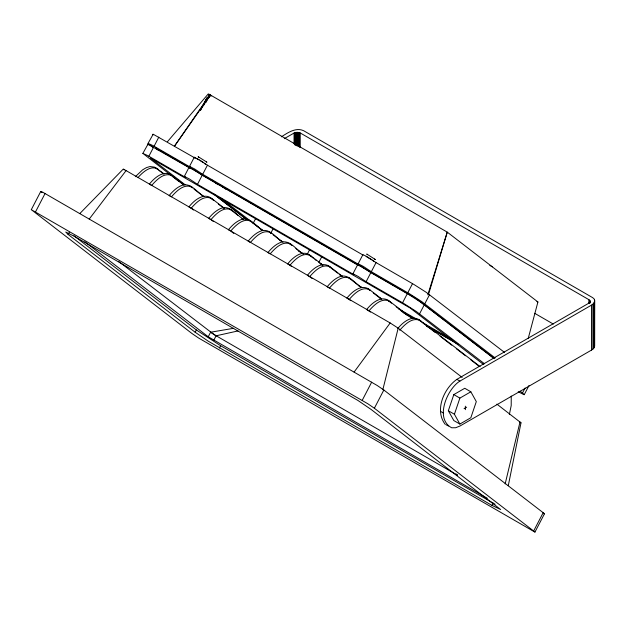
<?xml version="1.0" encoding="UTF-8"?>
<svg xmlns="http://www.w3.org/2000/svg" width="626" height="626" viewBox="0 0 626 626"><rect width="100%" height="100%" fill="white"/><g stroke="black" fill="none" stroke-linecap="round" stroke-linejoin="round"><path stroke-width="0.94" d="M294.056 143.8L294.056 133.048L297.021 132.336L300.237 132.962L588.878 299.658L589.911 300.816L589.974 303.117M294.603 144.551L294.603 132.829M295.182 145.342L295.182 132.642M295.785 145.201L295.785 132.493M296.403 145.099L296.403 132.391M297.021 146.014L297.021 132.336M297.64 146.007L297.64 132.329M298.234 146.046L298.234 132.368M298.798 146.132L298.798 132.446M299.33 147.235L299.33 132.579M300.237 147.619L300.237 132.962M465.361 409.662L465.361 406.188M588.878 303.563L588.878 299.658M589.543 303.117L589.543 300.183M589.762 302.444L589.762 300.488M589.911 302.773L589.911 300.816M591.523 305.12L459.914 381.101C447.136 388.91 434.491 418.904 451.698 427.785L455.658 427.738L459.907 426.056L591.523 350.075L591.523 305.12C594.473 303.931 596.148 299.377 592.705 297.679L303.688 130.74C295.887 127.039 287.624 132.829 281.364 136.836M591.523 350.075L592.892 349.097L592.892 304.142M592.892 349.097L593.62 348.346L593.62 303.391M593.62 348.346L594.121 347.649L594.121 302.694M594.121 347.649L594.473 301.982M594.473 346.937L594.567 299.87M594.669 346.217L594.7 300.558M589.974 301.161L589.684 302.225L588.268 303.516L456.878 379.348C443.709 388.597 434.389 410.484 445.258 424.42M508.273 485.721L521.004 422.816L496.887 404.13M505.151 483.921L520.018 421.932M382.822 389.732L398.183 328.173L390.178 322.969L123.33 169.012L79.893 213.489M509.353 414.6L511.207 405.538L511.246 396.07M528.195 338.549L537.922 301.975L447.269 232.136L209.256 94.338L208.278 93.9L167.518 141.625M428.56 294.275L447.269 232.136L427.816 294.854M448.333 410.734L453.811 394.599L464.758 388.276L470.838 391.79L476.308 401.602L470.838 417.745L459.883 424.06L453.811 420.555L448.333 410.734L454.413 414.248L459.883 424.06M454.413 414.248L459.883 398.105L470.838 391.79M31.3 209.671L40.768 191.446L42.513 192.08L377.251 385.522L383.84 390.014L544.111 513.414L544.456 513.821L534.925 532.1L198.497 337.97L191.916 333.47L31.3 209.671L367.783 403.739L374.364 408.238L534.98 532.037M35.604 211.713L45.072 193.497M68.156 234.5L65.753 232.043L74.244 236.268L357.978 400.491L371.148 409.482L500.643 509.533L492.044 505.44L208.301 341.217L195.14 332.226L68.156 234.5L69.337 232.223M142.853 153.393L147.955 144.246L190.069 168.206L189.06 167.275L184.326 176.383L185.335 177.314L147.54 155.498L142.853 153.393L178.653 181.219M148.065 143.37L153.167 134.222L195.281 158.182L194.271 157.251L189.537 166.367L190.547 167.298L152.752 145.482L148.065 143.37L152.916 147.384M148.871 156.257L153.613 147.149M154.082 146.241L158.816 137.133M200.257 110.552L206.525 98.493M200.406 110.559L207.136 97.617M202.777 106.31L207.269 97.687M203.364 105.528L207.402 97.758M203.513 105.606L209.342 94.385M205.938 102.507L209.976 94.745L174.584 145.999L210.453 95.011L209.107 97.601M493.945 358.299L421.063 302.366L408.747 294.51L370.85 272.607L361.132 266.3L357.689 264.657L352.954 273.773L353.956 274.704L197.487 184.334L202.221 175.225L194.201 169.92L189.06 167.275M504.572 352.446L426.275 292.35L413.958 284.494L376.054 262.591L366.335 256.277L362.892 254.641L358.158 263.749L359.167 264.681L202.699 174.318L207.433 165.201L199.412 159.896L194.271 157.251M195.14 332.226L196.321 329.941L73.985 235.799M253.154 223.365L255.737 218.396M487.38 498.319L208.239 336.78L210.602 332.226L233.67 328.298M213.732 340.348L216.103 335.794L238.029 330.935M270.589 233.584L273.179 228.615M219.436 348.001L220.618 345.724L196.321 329.941M307.053 254.641L309.635 249.672M318.775 262.49L321.787 256.691M484.571 363.839L416.329 311.482L404.013 303.618L366.108 281.723L370.85 272.607M495.189 357.986L421.541 301.458L409.224 293.602L371.32 271.7L376.054 262.591M402.573 302.781L407.307 293.664M407.776 292.757L412.518 283.648M362.219 400.343L371.688 382.126M419.577 313.822L424.318 304.713M424.788 303.806L429.522 294.697M374.364 408.238L383.84 390.014M518.218 391.782L524.158 394.732L522.475 393.011L525.058 388.042M524.244 394.646L528.978 385.538M492.044 505.44L493.225 503.163L220.618 345.724M533.72 530.871L543.196 512.655M354.097 372.071L390.178 322.969M89.221 219.1L126.17 170.499M212.175 198.865C204.053 191.814 194.076 200.383 188.919 206.909L191.196 208.231C196.063 202.652 204.209 194.201 212.175 198.865L224.554 208.388M310.919 255.893C302.796 248.843 292.819 257.411 287.663 263.937L289.94 265.252C294.807 259.68 302.961 251.229 310.919 255.893L322.523 264.821M330.669 267.294C322.546 260.252 312.57 268.812 307.413 275.346L309.69 276.661C314.557 271.089 322.703 262.638 330.669 267.294L342.273 276.23M370.162 290.104C362.039 283.062 352.07 291.63 346.906 298.156L349.183 299.471C354.05 293.899 362.204 285.448 370.162 290.104L381.766 299.04M389.912 301.513C381.79 294.47 371.821 303.031 366.656 309.565L368.933 310.879C373.8 305.3 381.954 296.857 389.912 301.513L412.346 318.783M135.318 176.696L142.665 169.795L146.468 167.604L150.021 166.539L154.599 167.15L164.325 174.005M138.08 177.455C142.798 172.236 150.741 164.732 158.151 169.247M397.94 328.368C403.066 321.991 412.925 314.041 420.774 320.927L480.126 366.601M399.732 330.238C404.623 324.667 412.816 316.247 420.774 320.927M537.922 301.975L536.92 301.568M521.004 422.816L519.971 422.433M544.456 513.821L543.337 513.492M284.29 138.659L294.056 133.048M464.069 408.668L466.652 407.182M205.649 164.481L204.436 163.363M189.537 166.367L194.67 169.004L202.699 174.318M184.326 176.383L189.467 179.028L197.487 184.334M375.459 259.594L366.734 254.031L367.368 254.61M358.158 263.749L363.299 266.394L371.32 271.7M352.954 273.773L358.088 276.41L366.108 281.723M206.408 162.032L206.963 162.197L198.113 156.641L198.739 157.228M197.057 158.902L199.076 159.943M446.111 424.819L448.662 426.032M374.348 259.062L375.037 259.414M366.108 256.464L371.054 259.391M493.225 503.163L495.127 504.251M489.806 265.361L492.341 266.825M534.706 313.321L553.329 324.08M207.433 165.201L363.057 255.079M202.221 175.225L357.845 265.103M172.674 176.055C164.552 169.004 154.583 177.573 149.418 184.099L151.695 185.413C156.563 179.842 164.716 171.391 172.674 176.055L184.279 184.983M192.425 187.456C184.467 182.8 176.313 191.251 171.446 196.822L169.169 195.508C172.846 191.212 177.103 186.994 182.581 185.155C191.368 182.667 197.307 192.933 204.029 196.392M210.187 219.194L208.669 218.317C212.339 214.022 216.596 209.804 222.073 207.973C230.861 205.477 236.808 215.743 243.53 219.202M251.668 221.674C243.71 217.019 235.564 225.462 230.697 231.041L228.412 229.726C232.09 225.423 236.346 221.213 241.824 219.374C250.611 216.886 256.55 227.152 263.272 230.603M271.418 233.075C263.46 228.42 255.306 236.871 250.439 242.442L248.162 241.127C251.84 236.831 256.097 232.614 261.574 230.783C270.362 228.287 276.301 238.553 283.022 242.012M291.168 244.484C283.21 239.828 275.057 248.279 270.189 253.851L267.912 252.536C271.59 248.232 275.847 244.023 281.324 242.184C290.448 239.688 296.513 250.502 303.547 254.015M350.411 278.703C342.453 274.047 334.307 282.49 329.44 288.07L327.155 286.747C330.833 282.451 335.09 278.241 340.567 276.402C349.355 273.914 355.294 284.181 362.024 287.631L358.604 285.691M279.908 240.243L282.451 241.706M298.524 250.995L303.602 253.929M320.528 263.702L323.063 265.166M339.988 274.939L342.524 276.41M379.755 297.906L381.445 298.884M398.371 308.657L416.141 318.924M422.065 322.343L452.528 339.934M401.235 311.185L413.919 318.509M425.758 325.348L454.515 341.96M403.825 312.992L413.129 318.368M426.666 326.185L457.974 344.269M456.878 379.348L459.914 381.101M453.811 394.599L459.883 398.105M440.454 411.305L443.49 413.058M118.807 261.582L213.935 334.495L457.426 475.165M200.14 160.569L203.505 162.721M231.917 210.266C223.959 205.61 215.814 214.061 210.946 219.632L213.263 221.416M210.602 332.226L216.103 335.794M372.134 260.103L373.777 261.277M208.763 94.393L211.056 96.154M445.477 321.185L415.374 298.015L155.6 147.986L158.683 150.365M447.027 322.374L494.117 358.62M520.159 391.227L522.475 393.011M483.507 364.481L410.163 308.039L150.389 158.01L185.132 184.748M418.497 319.604L421.58 321.983M423.121 323.165L424.663 324.354M426.979 326.13L435.453 332.656M440.078 336.217L451.643 345.114M456.268 348.674L465.517 355.795M470.908 359.942L478.616 365.874M387.635 300.198L391.5 303.172M396.141 306.748L407.753 315.676M367.885 288.789L370.209 290.574M373.299 292.96L381.038 298.915M348.134 277.388L361.288 287.506M328.384 265.98L337.672 273.124M339.222 274.313L340.763 275.503M219.499 184.412L225.681 189.169M211.815 179.952L218.005 184.717M308.641 254.571L313.282 258.147M314.831 259.336L316.373 260.526M319.471 262.912L322.562 265.291M288.891 243.17L291.982 245.548M295.855 248.53L302.82 253.89M398.183 328.173L462.184 377.423M269.141 231.761L270.69 232.95M273.006 234.742L281.52 241.292M368.933 310.879L370.482 312.069M220.446 197.894L251.331 221.667M252.873 222.848L262.137 229.985M249.391 220.36L259.454 228.099M260.995 229.288L262.544 230.478M213.028 193.457L246.996 219.601M217.136 196.807L246.534 219.429M349.183 299.471L350.732 300.66M229.64 208.951L238.154 215.5M242.019 218.482L243.569 219.671M209.89 197.55L213.763 200.523M218.404 204.099L223.818 208.262M309.69 276.661L312.006 278.445M190.147 186.141L192.464 187.925M194.013 189.115L203.301 196.267M289.94 265.252L291.489 266.441M172.713 176.524L183.551 184.858M155.874 167.932L157.416 169.122M158.957 170.311L163.589 173.879M231.464 231.636L233.788 233.42M191.196 208.231L193.512 210.015M456.064 473.984L457.606 475.165M84.815 241.8L208.239 336.78M123.612 169.474L124.167 169.92M41.504 192.19L42.028 192.612M153.268 134.833L152.799 134.261M148.065 144.856L147.587 144.285M41.113 191.853L40.768 191.446M594.277 344.175L594.567 344.824"/></g></svg>
